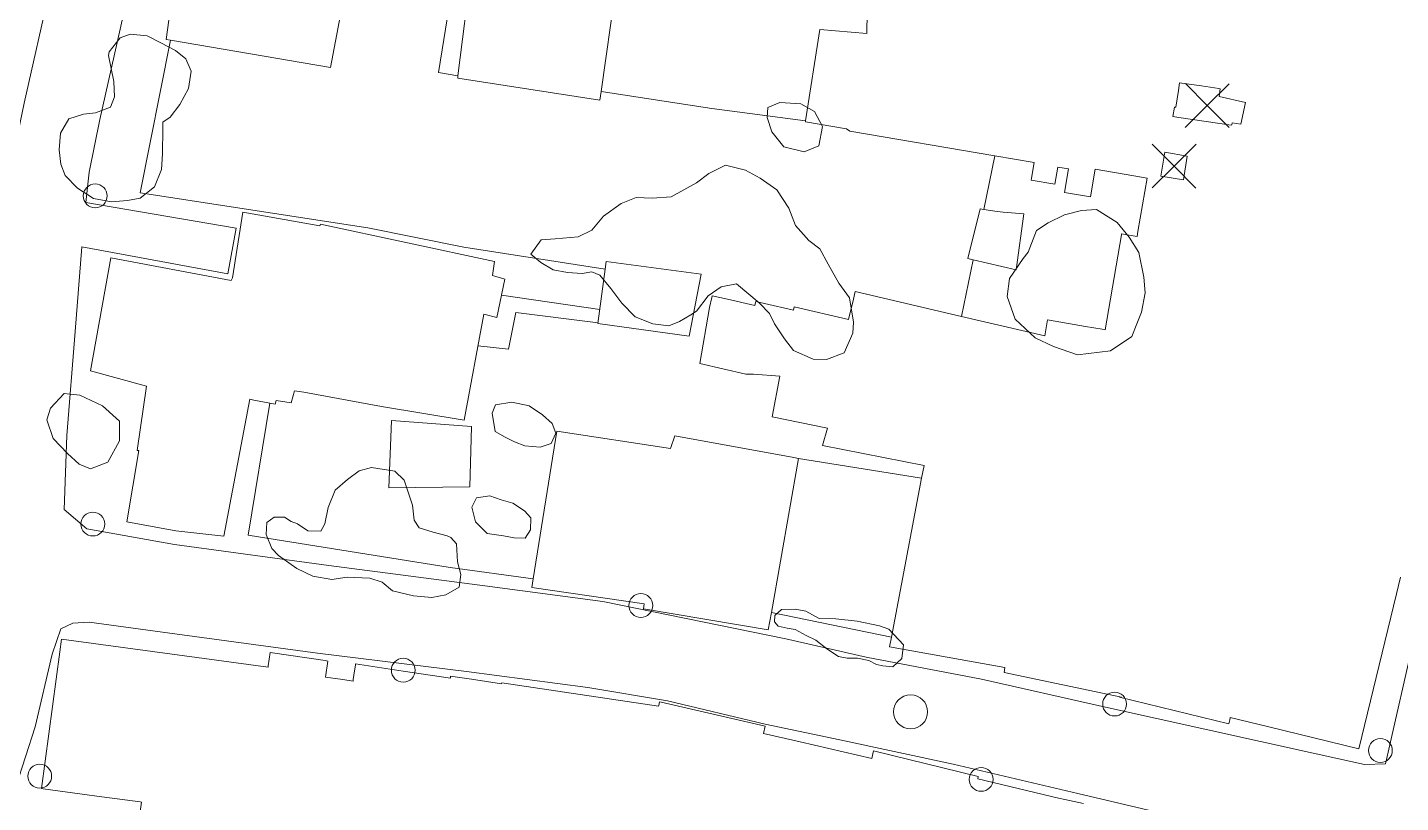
# Model space of a CAD drawing. Header units: metres. Extents: x 4652992 to 4879070, y 2074171 to 2309877.
# Drawn here: x 4653831.3 to 4653919.9, y 2307429 to 2307479.1 of the extents above; entities that cross this region are included whole.
import ezdxf

# ---------------------------------------------------------------- set-up
doc = ezdxf.new("R2010")
doc.units = ezdxf.units.M
doc.header["$MEASUREMENT"] = 0
doc.linetypes.add('DGN Style 2', pattern=[66.27138, 39.762828, -26.508552])
doc.layers.get('0').update_dxf_attribs({"color": 4, "lineweight": 0})
for name, color, linetype, lineweight in [('Level 18', 5, 'Continuous', 0), ('Level 30', 5, 'Continuous', 0), ('Level 37', 3, 'Continuous', 0), ('Level 39', 9, 'Continuous', 0), ('Level 40', 1, 'Continuous', 0), ('Level 45', 9, 'Continuous', 0), ('Level 54', 30, 'DGN Style 2', 0), ('Level 61', 4, 'Continuous', 0)]:
    doc.layers.add(name, color=color, linetype=linetype, lineweight=lineweight)

# ---------------------------------------------------------------- blocks, each defined once
blk = doc.blocks.new('POSTE')
at = {"color": 0, "linetype": 'ByBlock', "lineweight": -2}
blk.add_circle((0, 0), 0.770001, dxfattribs=at)
blk = doc.blocks.new('AL')
at = {"color": 0, "linetype": 'ByBlock', "lineweight": -2, "ltscale": 10}
blk.add_circle((0, 0), 1.100002, dxfattribs=at)
blk = doc.blocks.new('COTA')
at = {"color": 0, "linetype": 'ByBlock', "lineweight": -2, "ltscale": 10}
for p, q in [((-1.408457, 1.419522), (0, 0)), ((1.419522, 1.408457), (0, 0)), ((0, 0), (-1.419522, -1.408457)), ((0, 0), (1.408457, -1.419522))]:
    blk.add_line(p, q, dxfattribs=at)

msp = doc.modelspace()

# ---------------------------------------------------------------- linework, layer by layer
at = {"layer": 'Level 18', "color": 30}
for points in [[(4653832.781333, 2307481.723299, 1381.171171), (4653831.084086, 2307474.164947, 1381.289984), (4653830.309234, 2307470.427135, 1381.380081), (4653830.005019, 2307466.53101, 1381.433507), (4653829.532559, 2307459.772858, 1381.11355), (4653828.997607, 2307453.037267, 1380.663945), (4653828.760485, 2307449.058922, 1380.620901), (4653828.512398, 2307448.416684, 1380.555625), (4653827.8279, 2307448.108783, 1380.475717), (4653818.447498, 2307449.34334, 1379.7752), (4653805.134544, 2307451.475413, 1379.197578), (4653798.210036, 2307452.670504, 1379.019926), (4653786.675269, 2307454.42347, 1379.025129), (4653777.622244, 2307455.931925, 1379.620539), (4653776.686658, 2307456.093521, 1379.689248), (4653775.144628, 2307456.359863, 1379.820535)], [(4653920.900483, 2307440.12224, 1391.665603), (4653918.941139, 2307431.514397, 1391.984392), (4653917.581784, 2307431.487292, 1392.034532), (4653914.268916, 2307432.209527, 1391.971376), (4653900.6786, 2307435.23282, 1391.936415), (4653892.86337, 2307436.992231, 1391.422854), (4653885.424629, 2307438.412685, 1390.776904), (4653880.244564, 2307439.597107, 1390.037034), (4653873.793617, 2307440.896404, 1388.953002), (4653868.415443, 2307441.99473, 1388.01323), (4653860.488265, 2307443.05495, 1386.623298), (4653850.74789, 2307444.328486, 1384.448866), (4653840.780866, 2307445.674899, 1382.244313), (4653835.119618, 2307446.685719, 1381.309762), (4653833.662169, 2307447.936249, 1381.060473), (4653833.838219, 2307452.718462, 1381.146002), (4653834.37114, 2307459.428475, 1381.22668), (4653834.794414, 2307464.904717, 1381.345952), (4653844.220293, 2307463.1478, 1383.399136), (4653844.757998, 2307466.092043, 1383.518609), (4653835.061293, 2307467.763906, 1381.409591), (4653835.269414, 2307469.722245, 1381.522406), (4653835.97163, 2307473.10967, 1381.478654), (4653837.667813, 2307480.663282, 1381.375356)], [(4653912.173002, 2307400.888649, 1393.192617), (4653915.487317, 2307414.273423, 1392.703321), (4653917.486863, 2307424.498414, 1392.275036), (4653916.720773, 2307425.141192, 1392.250945), (4653915.454628, 2307425.684559, 1392.285817), (4653913.037919, 2307426.30985, 1392.102974), (4653899.07946, 2307429.60306, 1391.920374), (4653891.038531, 2307431.503399, 1391.223736), (4653883.724149, 2307433.068652, 1390.796511), (4653878.892389, 2307434.085218, 1390.016245), (4653872.590485, 2307435.589347, 1388.979858), (4653867.456285, 2307436.439866, 1388.092606), (4653859.634149, 2307437.486037, 1386.44587), (4653850.008952, 2307438.664013, 1384.322526), (4653840.005657, 2307440.015326, 1382.267038), (4653835.280861, 2307440.663906, 1381.416154), (4653834.2316, 2307440.599046, 1381.268762), (4653833.437608, 2307440.238299, 1381.151863), (4653832.88768, 2307438.611337, 1381.11411), (4653831.794413, 2307433.921624, 1381.187653), (4653830.5495, 2307430.032144, 1381.430552)]]:
    msp.add_polyline3d(points, dxfattribs=at)
at = {"layer": 'Level 30', "color": 1, "flags": 128}
for points, elevation in [([(4653868.308413, 2307474.909927), (4653868.229876, 2307474.35034), (4653859.058786, 2307475.777908), (4653859.077505, 2307475.926961), (4653859.952016, 2307482.890151), (4653869.232169, 2307481.491833), (4653868.308413, 2307474.909927)], 1391.5), ([(4653904.68408, 2307470.99388), (4653904.441599, 2307469.4491), (4653905.892043, 2307469.218635), (4653906.141726, 2307470.744429), (4653904.68408, 2307470.99388)], 1393.2)]:
    msp.add_lwpolyline(points, dxfattribs=dict(at, elevation=elevation))
at = {"layer": 'Level 30', "color": 1}
for points in [[(4653852.158309, 2307483.43834, 1384.3), (4653852.131079, 2307483.29277, 1384.306257), (4653850.852796, 2307476.459337, 1384.6), (4653840.522975, 2307478.232274, 1384.307879), (4653840.244354, 2307478.280095, 1384.3), (4653841.192069, 2307485.152367, 1384.3), (4653848.987001, 2307483.955458, 1384.5), (4653852.158309, 2307483.43834, 1384.3)], [(4653919.905688, 2307443.569967, 1399.4), (4653919.646689, 2307442.505384, 1399.4), (4653917.210879, 2307432.493277, 1399.4), (4653911.412316, 2307433.903989, 1399.5399), (4653908.918695, 2307434.510653, 1399.6), (4653908.883365, 2307434.365435, 1399.8205), (4653908.822571, 2307434.115548, 1400.2), (4653901.774206, 2307435.83032, 1400.5), (4653901.901534, 2307435.825602, 1394.3), (4653894.317752, 2307437.411906, 1394.3), (4653894.358975, 2307437.734034, 1394.1), (4653886.930384, 2307439.084187, 1394.1), (4653887.048728, 2307439.706226, 1394.0836), (4653888.99928, 2307449.958672, 1393.8126), (4653889.154469, 2307450.773074, 1393.8), (4653882.598386, 2307452.073019, 1393.6), (4653882.918576, 2307453.197077, 1391.5), (4653879.361013, 2307453.921892, 1391.5), (4653879.849585, 2307456.542752, 1391.6), (4653878.150784, 2307456.673105, 1391.6), (4653877.657319, 2307456.675685, 1391.6), (4653874.693755, 2307457.367567, 1391.5), (4653875.312954, 2307460.981214, 1391.7466), (4653875.462196, 2307461.621246, 1391.7917), (4653875.489648, 2307461.738975, 1391.8), (4653876.479625, 2307461.508133, 1391.8), (4653878.237636, 2307461.098201, 1391.8), (4653878.286386, 2307461.307265, 1391.8), (4653878.302007, 2307461.374258, 1391.8), (4653878.865347, 2307461.242899, 1391.8), (4653880.723912, 2307460.80952, 1391.8), (4653880.773312, 2307461.021376, 1391.8), (4653884.287774, 2307460.201877, 1391.8), (4653884.593835, 2307461.514435, 1392.8912), (4653884.708479, 2307462.006092, 1393.3), (4653891.575399, 2307460.404869, 1393.356133), (4653896.941929, 2307459.153506, 1393.4), (4653897.115573, 2307460.174773, 1393.4), (4653897.247856, 2307460.152281, 1393.4), (4653899.565596, 2307459.758201, 1393.4), (4653900.651545, 2307459.573559, 1393.4), (4653900.842818, 2307459.541037, 1393.4), (4653901.885591, 2307465.673987, 1393.1024), (4653901.894025, 2307465.72359, 1393.1), (4653902.903187, 2307465.552004, 1393.1), (4653902.959135, 2307465.881053, 1393.1), (4653903.546489, 2307469.335516, 1393.1), (4653902.6893, 2307469.481262, 1393.1), (4653900.199719, 2307469.90456, 1393.1), (4653899.896321, 2307468.120162, 1391.6), (4653898.222748, 2307468.404716, 1391.6), (4653898.481518, 2307469.926643, 1391.8), (4653897.785557, 2307470.044976, 1392.3), (4653897.598241, 2307468.9433, 1392.3), (4653896.065028, 2307469.203989, 1392.3), (4653896.256568, 2307470.330511, 1392.7), (4653893.716074, 2307470.762466, 1392.828114), (4653884.358659, 2307472.353487, 1393.3), (4653884.145331, 2307472.519202, 1391.6), (4653881.495375, 2307472.95906, 1391.5), (4653881.506156, 2307473.028043, 1391.5), (4653882.426262, 2307478.91567, 1391.5), (4653885.460736, 2307478.65885, 1392.1), (4653885.472699, 2307480.009819, 1393.2)], [(4653905.566526, 2307474.978246, 1392.7927), (4653905.404779, 2307473.899066, 1393.2), (4653905.305105, 2307473.914005, 1393.2), (4653905.213495, 2307473.302779, 1393.2), (4653905.60469, 2307473.244147, 1393.1896), (4653908.970923, 2307472.739616, 1393.1), (4653909.006063, 2307472.771759, 1392.8635), (4653909.033982, 2307472.89936, 1392.8), (4653909.601563, 2307472.820932, 1392.8), (4653909.907528, 2307474.213685, 1392.8), (4653908.194962, 2307474.588398, 1392.6), (4653908.270859, 2307475.094781, 1392.6), (4653908.175997, 2307475.108998, 1392.6), (4653907.051929, 2307475.277473, 1392.6), (4653905.643024, 2307475.48864, 1392.6), (4653905.566526, 2307474.978246, 1392.7927)], [(4653845.198865, 2307467.126093, 1385.8), (4653850.162288, 2307466.244253, 1386.6), (4653850.201049, 2307466.348882, 1389.2), (4653861.440934, 2307463.955232, 1389.2), (4653861.311823, 2307463.051325, 1389.2), (4653862.091336, 2307462.799116, 1388.4), (4653861.574747, 2307460.328707, 1388.4), (4653860.744711, 2307460.549031, 1389.2), (4653859.481293, 2307453.711627, 1389.2), (4653854.132515, 2307454.589282, 1389.7), (4653849.11858, 2307455.507815, 1389.5), (4653848.53285, 2307455.595144, 1386.8), (4653848.319814, 2307454.816095, 1386.8), (4653847.344825, 2307454.980908, 1386.8), (4653847.280049, 2307454.73631, 1386.8), (4653846.924236, 2307454.803558, 1386.8), (4653845.911052, 2307454.995047, 1386.8), (4653845.638269, 2307455.051699, 1384.3), (4653843.971314, 2307446.210585, 1384.3), (4653840.864467, 2307446.561574, 1384.5), (4653837.703709, 2307447.154439, 1384.2), (4653838.471377, 2307451.752261, 1384.2), (4653838.365502, 2307451.742099, 1384.1), (4653838.984645, 2307455.907538, 1384.1), (4653835.369569, 2307456.883809, 1386.7), (4653836.679404, 2307464.189499, 1386.7), (4653844.448505, 2307462.715612, 1387), (4653844.522373, 2307462.895038, 1385.8), (4653845.198865, 2307467.126093, 1385.8)], [(4653895.58844, 2307467.020066, 1392.2), (4653895.100534, 2307463.401801, 1392.1), (4653892.331587, 2307464.063666, 1391.56751), (4653891.980539, 2307464.147577, 1391.5), (4653892.769432, 2307467.338106, 1391.3), (4653893.000914, 2307467.302183, 1391.3), (4653893.867195, 2307467.167747, 1391.3), (4653894.255245, 2307467.14004, 1391.7), (4653895.58844, 2307467.020066, 1392.2)], [(4653874.76181, 2307463.122627, 1389.8), (4653873.997771, 2307459.125033, 1389.8), (4653868.10607, 2307459.950616, 1389.7), (4653868.573511, 2307463.446402, 1389.7), (4653868.640456, 2307463.947055, 1389.7), (4653874.76181, 2307463.122627, 1389.8)], [(4653859.832177, 2307449.394129, 1388), (4653854.62012, 2307449.328699, 1387.8), (4653854.781029, 2307453.686525, 1388.4), (4653859.955639, 2307453.298776, 1388.5), (4653859.832177, 2307449.394129, 1388)], [(4653865.450159, 2307452.999694, 1393.4), (4653872.785008, 2307451.872477, 1393.4), (4653873.080471, 2307452.686618, 1394.4), (4653880.753984, 2307451.28571, 1394.4), (4653880.753993, 2307451.285709, 1394.4), (4653880.758074, 2307451.284964, 1394.4), (4653881.059385, 2307451.229955, 1394.4), (4653879.298403, 2307441.284457, 1394.4), (4653879.099833, 2307440.162996, 1394.4), (4653871.050838, 2307441.526575, 1394.4), (4653871.089952, 2307441.859189, 1393.3), (4653863.843327, 2307442.915531, 1393.3), (4653863.932321, 2307443.474041, 1393.305539), (4653865.450159, 2307452.999694, 1393.4)], [(4653838.533045, 2307428.124826, 1385.4731), (4653838.658366, 2307429.05531, 1385.7), (4653838.559801, 2307429.068586, 1385.7), (4653836.086031, 2307429.401762, 1385.7), (4653832.304971, 2307429.911009, 1385.7), (4653832.199595, 2307429.925202, 1385.7), (4653833.389024, 2307438.756475, 1385.9749), (4653833.497529, 2307439.562107, 1386)], [(4653833.497529, 2307439.562107, 1386), (4653846.821259, 2307437.767617, 1386), (4653846.83226, 2307437.841485, 1386.039), (4653846.962459, 2307438.715671, 1386.5), (4653847.098987, 2307438.695337, 1386.5), (4653850.497261, 2307438.189209, 1386.5), (4653850.686983, 2307438.160952, 1386.5), (4653850.532891, 2307437.126342, 1386.5), (4653851.651329, 2307436.959765, 1387.4471), (4653852.304223, 2307436.862525, 1388), (4653852.320386, 2307436.971049, 1388), (4653852.403503, 2307437.529121, 1388), (4653852.457414, 2307437.891093, 1388), (4653852.469366, 2307437.971342, 1388), (4653855.542083, 2307437.513701, 1388), (4653858.584333, 2307437.060598, 1388), (4653858.593797, 2307437.124146, 1388.4853), (4653858.601884, 2307437.17844, 1388.9), (4653859.941443, 2307436.97893, 1388.9), (4653861.894037, 2307436.688117, 1388.9), (4653861.902641, 2307436.745884, 1390.5), (4653872.025271, 2307435.238251, 1390.5), (4653872.036823, 2307435.28826, 1390.8516), (4653872.090986, 2307435.522726, 1392.5), (4653872.1876, 2307435.500408, 1392.5), (4653878.907314, 2307433.948106, 1392.5), (4653878.801513, 2307433.490105, 1392.9), (4653881.162679, 2307432.944659, 1392.9677), (4653885.778118, 2307431.87846, 1393.1), (4653885.889841, 2307432.367555, 1396.4), (4653892.655251, 2307430.706107, 1396.4), (4653892.622796, 2307430.55838, 1397.3), (4653897.819512, 2307429.31048, 1397.3), (4653898.232235, 2307429.213277, 1398.2), (4653899.443686, 2307428.959098, 1398.2)]]:
    msp.add_polyline3d(points, dxfattribs=at)
at = {"layer": 'Level 37'}
for p, q in [((4653893.000914, 2307467.302183, 1391.791429), (4653893.716074, 2307470.762466, 1391.791429)), ((4653891.575399, 2307460.404869, 1391.791429), (4653892.331587, 2307464.063666, 1391.791429)), ((4653881.059385, 2307451.229955, 1392.5914), (4653888.99928, 2307449.958672, 1392.5914)), ((4653879.298403, 2307441.284457, 1392.591429), (4653887.048728, 2307439.706226, 1392.591429))]:
    msp.add_line(p, q, dxfattribs=at)
at = {"layer": 'Level 37', "extrusion": (-0.1516913684600552, -0.9846503422753833, 0.0863332623713841), "elevation": -2977887.701207, "flags": 128}
msp.add_lwpolyline([(4248270.706154, 259448.390536), (4248277.944399, 259448.551151), (4248284.036553, 259450.122716)], dxfattribs=at)
at = {"layer": 'Level 37'}
for points in [[(4653852.131079, 2307483.29277, 1384.40943), (4653855.33079, 2307482.963696, 1384.853348), (4653858.846107, 2307482.560845, 1385.853348), (4653857.816901, 2307476.151817, 1385.853348), (4653859.077505, 2307475.926961, 1385.982737)], [(4653868.573511, 2307463.446402, 1388.569847), (4653859.46259, 2307464.874248, 1387.4914), (4653853.253872, 2307466.109864, 1386.191428), (4653838.563438, 2307468.384895, 1383.9914), (4653840.522975, 2307478.232274, 1383.9914)], [(4653863.932321, 2307443.474041, 1388.691428), (4653858.568733, 2307444.196112, 1388.691428), (4653845.536473, 2307446.28742, 1385.791429), (4653846.924236, 2307454.803558, 1385.791429)]]:
    msp.add_polyline3d(points, dxfattribs=at)
at = {"layer": 'Level 40', "color": 3, "flags": 128}
for points, elevation in [([(4653879.857265, 2307474.218422), (4653881.20355, 2307474.123919), (4653882.073498, 2307473.63695), (4653882.607223, 2307472.65048), (4653882.369808, 2307471.407944), (4653881.414079, 2307471.02589), (4653880.112326, 2307471.35326), (4653879.331323, 2307472.306199), (4653879.029862, 2307473.248681), (4653879.071144, 2307473.8847), (4653879.857265, 2307474.218422)], 1392.7), ([(4653834.68371, 2307455.313684), (4653836.146504, 2307454.63867), (4653837.0273, 2307453.834493), (4653837.228289, 2307453.637083), (4653837.223099, 2307452.362556), (4653836.482384, 2307450.98776), (4653835.365893, 2307450.560803), (4653834.627106, 2307450.859754), (4653833.88511, 2307451.557958), (4653832.956778, 2307452.530565), (4653832.548345, 2307453.723931), (4653832.772497, 2307454.478886), (4653833.670222, 2307455.425465), (4653834.68371, 2307455.313684)], 1383.4)]:
    msp.add_lwpolyline(points, dxfattribs=dict(at, elevation=elevation))
at = {"layer": 'Level 40', "color": 3}
for points in [[(4653840.025232, 2307472.528975, 1385.2), (4653840.014984, 2307470.902386, 1385.2), (4653839.941807, 2307469.890871, 1385.2), (4653839.486501, 2307468.770762, 1385.2), (4653838.563814, 2307468.040708, 1385.2), (4653837.752508, 2307467.892726, 1385.2), (4653836.708654, 2307467.788758, 1385.2), (4653835.546066, 2307468.008877, 1385.2), (4653834.530701, 2307468.683737, 1385.2), (4653833.723132, 2307469.50026, 1385.2), (4653833.45754, 2307470.236542, 1384.9), (4653833.333994, 2307471.165289, 1384.9), (4653833.418402, 2307472.235712, 1384.9), (4653833.956969, 2307473.159713, 1384.9), (4653834.918604, 2307473.460325, 1384.9), (4653835.689537, 2307473.54361, 1384.3), (4653836.663121, 2307473.902762, 1384.3), (4653836.913452, 2307474.580179, 1384.3), (4653836.859178, 2307475.556944, 1384.3), (4653836.52021, 2307477.252141, 1384.3), (4653836.564849, 2307477.485296, 1384.3), (4653837.278417, 2307478.376841, 1384.3), (4653837.92741, 2307478.616167, 1384.3), (4653839.028852, 2307478.521338, 1383.7), (4653839.905035, 2307478.052877, 1383.7), (4653840.83942, 2307477.573393, 1383.7), (4653841.518446, 2307477.021451, 1383.7), (4653841.850404, 2307476.233083, 1383.7), (4653841.696494, 2307475.113685, 1383.7), (4653841.134864, 2307474.071555, 1383.7), (4653840.504674, 2307473.27102, 1384.6), (4653840.019434, 2307472.940383, 1384.6), (4653840.025232, 2307472.528975, 1385.2)], [(4653876.055087, 2307462.302842, 1392.7), (4653875.224219, 2307461.735723, 1392.7), (4653874.474025, 2307460.750806, 1392.7), (4653874.104717, 2307460.498725, 1392.7), (4653873.380925, 2307460.072236, 1392.7), (4653872.676339, 2307459.804002, 1392.1), (4653871.641625, 2307459.920254, 1391.5), (4653870.521659, 2307460.374209, 1391.5), (4653869.646198, 2307461.265864, 1391.5), (4653868.940877, 2307462.206005, 1391.5), (4653868.220645, 2307463.068338, 1391.5), (4653867.715177, 2307463.290516, 1390.6), (4653867.093861, 2307463.173199, 1389.4), (4653866.149647, 2307463.23635, 1388.5), (4653865.213286, 2307463.413652, 1388.5), (4653864.414734, 2307463.889065, 1388.5), (4653863.787181, 2307464.413164, 1388.5), (4653864.44984, 2307465.341333, 1388.5), (4653865.353074, 2307465.4134, 1388.5), (4653866.832346, 2307465.538429, 1388.5), (4653867.709327, 2307465.970112, 1389.4), (4653868.463702, 2307466.871782, 1390), (4653869.605317, 2307467.698206, 1390.6), (4653870.577619, 2307468.07067, 1391.2), (4653871.61717, 2307468.035043, 1391.2), (4653872.841758, 2307468.125714, 1391.2), (4653874.462942, 2307469.028712, 1391.2), (4653875.268514, 2307469.637051, 1391.5), (4653876.333774, 2307470.16086, 1391.5), (4653877.638283, 2307469.832876, 1391.5), (4653878.587668, 2307469.330325, 1391.5), (4653879.647588, 2307468.564938, 1391.5), (4653880.436543, 2307467.393199, 1392.4), (4653880.8634, 2307466.265568, 1392.4), (4653881.722191, 2307465.297662, 1392.4), (4653882.422741, 2307464.762345, 1392.4), (4653882.956718, 2307463.775528, 1392.4), (4653883.647298, 2307462.555099, 1392.7), (4653884.350039, 2307461.612751, 1393.3), (4653884.6089, 2307460.033269, 1393.9), (4653884.552908, 2307459.320979, 1393.9), (4653883.99201, 2307458.061676, 1393.9), (4653882.868754, 2307457.631674, 1393.9), (4653881.988884, 2307457.63754, 1393.9), (4653880.734029, 2307458.196351, 1393.9), (4653880.156795, 2307458.948261, 1393.9), (4653879.498723, 2307459.917268, 1393.6), (4653879.178189, 2307460.584638, 1392.7), (4653878.507513, 2307461.275029, 1392.7), (4653877.05893, 2307462.515201, 1392.7), (4653876.055087, 2307462.302842, 1392.7)], [(4653895.869203, 2307464.556475, 1394.5), (4653896.418874, 2307465.941441, 1394.2), (4653897.154695, 2307466.443935, 1394.2), (4653898.214002, 2307466.965305, 1394.2), (4653899.306058, 2307467.239683, 1394.2), (4653900.276515, 2307467.296367, 1394.2), (4653901.621976, 2307466.467759, 1394.8), (4653902.399394, 2307465.518728, 1394.8), (4653903.007836, 2307464.521608, 1394.8), (4653903.343952, 2307462.934861, 1394.8), (4653903.419626, 2307461.914682, 1395.1), (4653903.183462, 2307460.677473, 1395.1), (4653902.881753, 2307459.933397, 1395.1), (4653902.565276, 2307459.111976, 1395.1), (4653901.187988, 2307458.170922, 1395.1), (4653899.066169, 2307457.931668, 1395.1), (4653897.505341, 2307458.471056, 1394.5), (4653896.330007, 2307459.014489, 1394.5), (4653895.04137, 2307460.221156, 1394.5), (4653894.521056, 2307461.683449, 1394.5), (4653894.665647, 2307462.859347, 1394.5), (4653895.549034, 2307464.135862, 1394.5), (4653895.869203, 2307464.556475, 1394.5)], [(4653862.552653, 2307454.866931, 1388.5), (4653863.674627, 2307454.637619, 1388.8), (4653864.520554, 2307454.058097, 1388.8), (4653865.159805, 2307453.50095, 1389.1), (4653865.395331, 2307452.857324, 1389.1), (4653865.08964, 2307452.196181, 1389.1), (4653864.388825, 2307451.969171, 1389.1), (4653863.386094, 2307452.038861, 1389.1), (4653862.722999, 2307452.315948, 1388.5), (4653862.121032, 2307452.609639, 1388.5), (4653861.472367, 2307452.972137, 1388.5), (4653861.278436, 2307454.14829, 1388.5), (4653861.504607, 2307454.70526, 1388.5), (4653862.552653, 2307454.866931, 1388.5)], [(4653858.977818, 2307445.719027, 1388.2), (4653859.0563, 2307444.564062, 1388.2), (4653859.259015, 2307443.745698, 1388.2), (4653859.161745, 2307442.923942, 1388.2), (4653858.288726, 2307442.428576, 1388.2), (4653857.385336, 2307442.2499, 1387.9), (4653856.207626, 2307442.373957, 1387.3), (4653854.858385, 2307442.699709, 1387), (4653854.1833, 2307443.247989, 1387), (4653853.394776, 2307443.517038, 1387), (4653851.929876, 2307443.564208, 1386.7), (4653850.931886, 2307443.413942, 1386.1), (4653849.713845, 2307443.643766, 1386.1), (4653848.667331, 2307444.142341, 1386.1), (4653847.502322, 2307444.964422, 1386.1), (4653847.072002, 2307445.418864, 1385.8), (4653846.705406, 2307446.331611, 1385.8), (4653846.733968, 2307447.109525, 1385.8), (4653847.218133, 2307447.4399, 1385.8), (4653847.878804, 2307447.43568, 1385.8), (4653848.309718, 2307447.173576, 1385.8), (4653848.711182, 2307447.012046, 1386.4), (4653849.383184, 2307446.571702, 1386.7), (4653850.216692, 2307446.534692, 1386.7), (4653850.490507, 2307447.024473, 1386.7), (4653850.690448, 2307448.069655, 1386.7), (4653851.14438, 2307449.187176, 1386.7), (4653851.93725, 2307449.879677, 1386.7), (4653852.710392, 2307450.426487, 1387.3), (4653853.486067, 2307450.642447, 1388.5), (4653854.999196, 2307450.416599, 1388.5), (4653855.603826, 2307449.822502, 1388.5), (4653856.135735, 2307448.222424, 1388.5), (4653856.247404, 2307447.241586, 1388.5), (4653856.574249, 2307446.759985, 1388.5), (4653857.4763, 2307446.46971, 1388.5), (4653858.389373, 2307446.237341, 1388.5), (4653858.609331, 2307446.135833, 1388.5), (4653858.977818, 2307445.719027, 1388.2)], [(4653861.856163, 2307448.567348, 1388.8), (4653862.620799, 2307448.348883, 1389.1), (4653863.36208, 2307447.849378, 1389.1), (4653863.782028, 2307447.396877, 1389.4), (4653863.753684, 2307446.623703, 1389.4), (4653863.412543, 2307446.089248, 1389.4), (4653862.698518, 2307446.104291, 1389.4), (4653862.006567, 2307446.234942, 1389.4), (4653860.962952, 2307446.398104, 1388.8), (4653860.207748, 2307447.140192, 1388.8), (4653859.969637, 2307448.084398, 1388.8), (4653860.264512, 2307448.688143, 1388.8), (4653861.127938, 2307448.824794, 1388.8), (4653861.856163, 2307448.567348, 1388.8)], [(4653879.518078, 2307441.097369, 1391.8), (4653879.95037, 2307441.492849, 1391.8), (4653880.844121, 2307441.503041, 1391.8), (4653881.532699, 2307441.37306, 1391.8), (4653882.395785, 2307440.911988, 1391.8), (4653883.461526, 2307440.889704, 1391.8), (4653884.832195, 2307440.726374, 1392.4), (4653886.278835, 2307440.441464, 1392.7), (4653886.886983, 2307440.207593, 1392.7), (4653887.821638, 2307439.197663, 1392.7), (4653887.714296, 2307438.324874, 1392.7), (4653887.135338, 2307437.779211, 1392.7), (4653886.494268, 2307437.840633, 1392.7), (4653886.079368, 2307437.929552, 1392.4), (4653885.596507, 2307438.199367, 1392.4), (4653884.851428, 2307438.339957, 1392.4), (4653884.198985, 2307438.343926, 1392.4), (4653883.625801, 2307438.452079, 1392.4), (4653882.889213, 2307438.948505, 1392.4), (4653882.163578, 2307439.502454, 1392.4), (4653881.549862, 2307439.808171, 1392.1), (4653880.831747, 2307440.193456, 1391.8), (4653880.315293, 2307440.290925, 1391.8), (4653879.741436, 2307440.399228, 1391.8), (4653879.498488, 2307440.68362, 1391.8), (4653879.518078, 2307441.097369, 1391.8)]]:
    msp.add_polyline3d(points, dxfattribs=at)
at = {"layer": 'Level 54'}
msp.add_line((4653868.225153, 2307460.841184, 1387.416525), (4653861.876942, 2307461.773854, 1386.381811), dxfattribs=at)
at = {"layer": 'Level 54', "linetype": 'Continuous'}
msp.add_polyline3d([(4653860.366779, 2307458.503726, 1385.278387), (4653862.326976, 2307458.284321, 1385.278387), (4653862.807964, 2307460.644842, 1386.278387), (4653868.112559, 2307459.999141, 1387.410971)], dxfattribs=at)

# ---------------------------------------------------------------- block references
at = {"layer": 'Level 39', "zscale": 0.1}
for p in [(4653907.432758, 2307474.011017, 1392.875811), (4653905.288634, 2307470.102615, 1393.2)]:
    msp.add_blockref('COTA', p, dxfattribs=at)
at = {"layer": 'Level 45', "zscale": 0.1}
msp.add_blockref('AL', (4653888.283984, 2307434.879891, 1391.091429), dxfattribs=at)
at = {"layer": 'Level 61', "zscale": 0.1}
for p in [(4653835.668359, 2307468.180292, 1381.691428), (4653835.509975, 2307447.000826, 1381.491428), (4653870.874007, 2307441.740979, 1388.591429), (4653855.547752, 2307437.564512, 1385.691428), (4653901.4512, 2307435.381386, 1392.191428), (4653918.602839, 2307432.38159, 1391.991428), (4653832.08474, 2307430.725553, 1381.591429), (4653892.836638, 2307430.520763, 1392.248895)]:
    msp.add_blockref('POSTE', p, dxfattribs=at)

doc.saveas('drawing.dxf')
